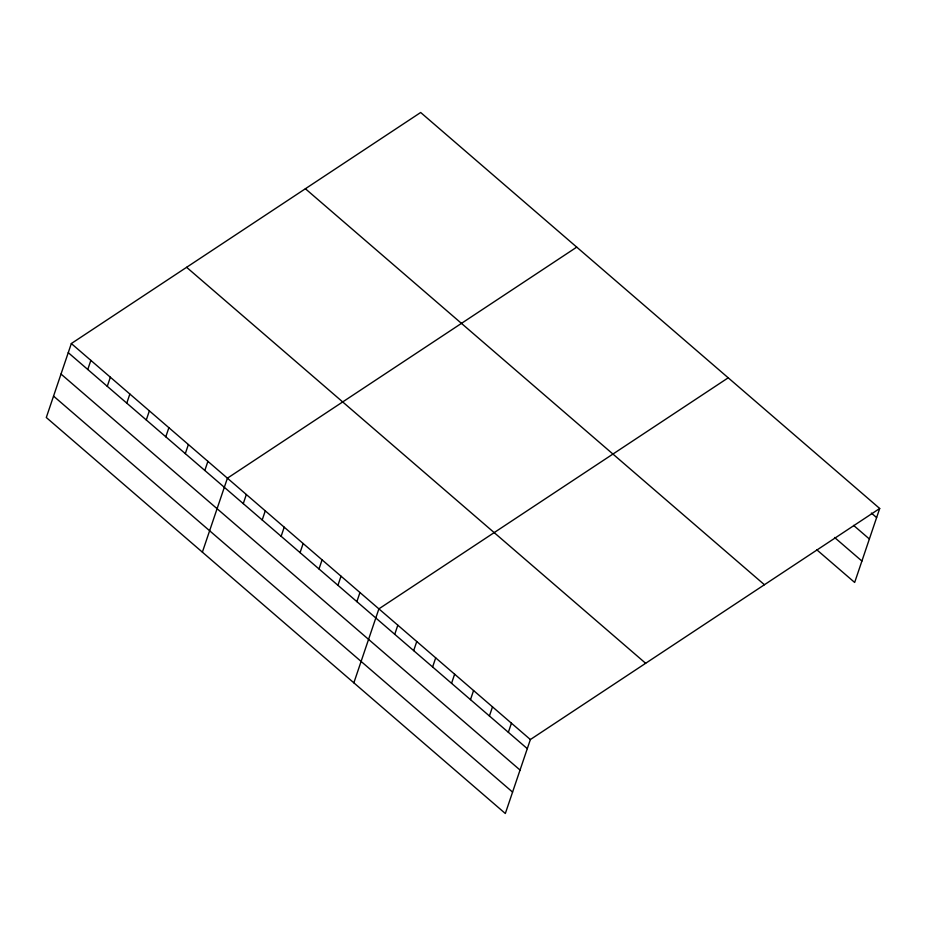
<?xml version="1.0" encoding="UTF-8"?>
<svg xmlns="http://www.w3.org/2000/svg" width="926" height="926" viewBox="0 0 926 926"><rect width="100%" height="100%" fill="white"/><g stroke="black" fill="none" stroke-linecap="round" stroke-linejoin="round"><path stroke-width="1.39" d="M71.337 343.546L46.3 417.51L505.33 813.503L530.378 739.538L879.7 508.49L420.67 112.497L71.337 343.546L530.378 739.538M87.762 369.486L90.852 360.376M107.277 386.316L110.356 377.206M126.781 403.146L129.86 394.036M146.285 419.976L149.375 410.866M165.8 436.806L168.879 427.696M185.304 453.636L188.395 444.526M204.82 470.466L207.899 461.356M202.377 552.151L227.414 478.186L576.736 247.138M243.26 503.628L246.339 494.519M262.197 519.961L265.276 510.851M281.134 536.293L284.213 527.183M300.07 552.625L303.149 543.516M319.007 568.958L322.086 559.848M337.932 585.301L341.023 576.192M356.869 601.634L359.959 592.524M353.859 682.832L378.896 608.857L728.218 377.808M394.742 634.298L397.821 625.189M413.679 650.631L416.758 641.521M432.616 666.975L435.695 657.865M451.552 683.307L454.631 674.197M470.489 699.639L473.568 690.53M489.414 715.972L492.505 706.862M508.351 732.304L511.441 723.194M879.7 508.49L854.663 582.454L816.79 549.789M871.354 513.062L876.621 517.599M853.587 525.389L869.375 539.001M834.558 537.462L861.909 561.052M305.383 188.742L764.425 584.734M186.612 267.301L645.653 663.282M68.258 352.656L527.288 748.648M61.012 374.058L520.042 770.05M53.546 396.108L512.576 792.1"/></g></svg>
